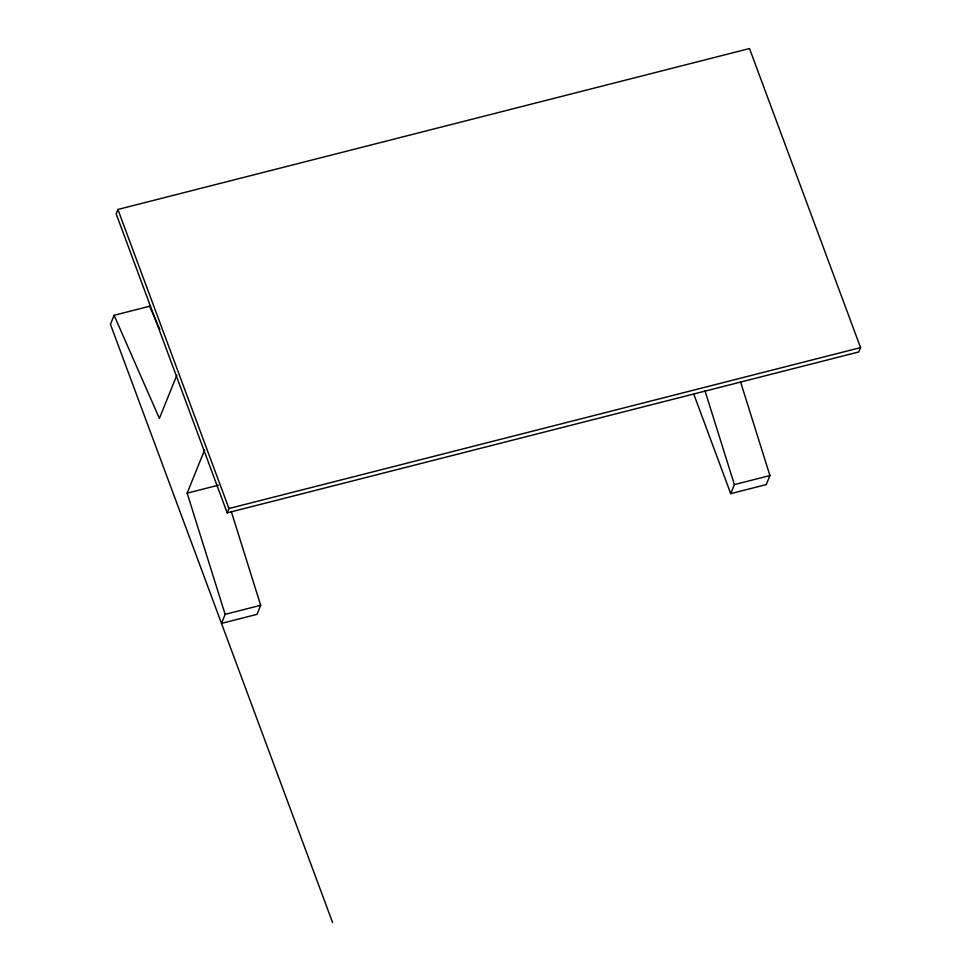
<?xml version="1.0" encoding="UTF-8"?>
<svg xmlns="http://www.w3.org/2000/svg" width="971" height="971" viewBox="0 0 971 971"><rect width="100%" height="100%" fill="white"/><g stroke="black" fill="none" stroke-linecap="round" stroke-linejoin="round"><path stroke-width="1.46" d="M117.892 209.469L116.144 213.814L227.19 512.87L858.801 351.951L860.561 347.606L749.503 48.55L117.892 209.469L228.95 508.525L227.19 512.87M159.887 329.606L149.619 306.229L114.093 315.284L110.439 324.326L332.543 922.45M176.831 375.219L159.39 418.38L114.093 315.284M231.28 511.511L260.677 605.297L257.024 614.34L221.497 623.394L225.151 614.34L187.16 493.147L204.602 449.986M740.521 381.773L769.918 475.547L766.253 484.602L730.726 493.644L734.379 484.602L704.995 390.815M187.16 493.147L218.426 485.184M228.95 508.525L860.561 347.606M225.151 614.34L260.677 605.297M734.379 484.602L769.918 475.547M693.889 394.432L730.726 493.644"/></g></svg>
